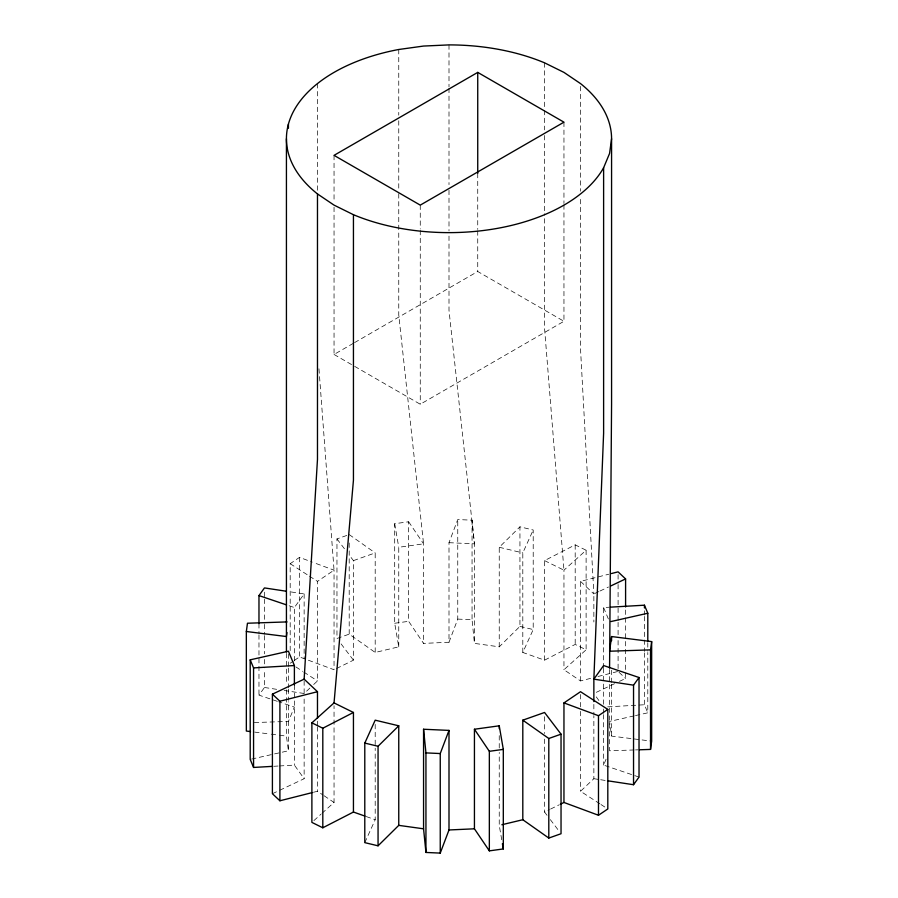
<?xml version="1.0" encoding="UTF-8"?>
<svg xmlns="http://www.w3.org/2000/svg" width="898" height="898" viewBox="0 0 898 898"><rect width="100%" height="100%" fill="white"/><g stroke="black" fill="none" stroke-linecap="round" stroke-linejoin="round"><path stroke-width="0.67" stroke-dasharray="4.49 3.37" d="M346.751 535.455L336.963 538.912L336.963 638.478L349.199 634.145L375.196 652.464L398.757 646.829L394.693 623.257L394.693 523.702L408.657 521.772L408.657 621.326L423.564 643.395L449 642.238L449 542.684L457.756 519.538L472.056 520.189L474.436 543.84L474.436 643.395L499.243 646.829L519.942 626.389L519.942 526.823L533.21 530L533.21 629.554L522.804 652.464L544.558 660.165L575.191 644.416L586.113 649.793L563.955 669.728L580.523 680.931L592.601 677.867M449 642.238L457.756 619.092L457.756 519.538M639.028 777.062L603.613 765.107L606.094 759.136M364.79 842.638L375.196 819.728L375.196 748.214M522.804 652.464L522.804 552.91L533.21 530M294.387 660.816L294.387 607.542L304.141 593.926L289.089 591.647M277.336 701.338L258.972 695.142L264.461 687.486L264.461 669.257M499.243 646.829L499.243 547.275L519.942 526.823M309.855 688.104L304.141 693.492L283.622 690.382M313.671 684.512L317.477 680.931L317.477 581.376L334.045 570.174L318.835 367.147M599.853 803.8L580.523 791.273L593.859 778.712L593.859 715.616M544.558 660.165L544.558 560.61L575.191 544.85L586.113 550.238L563.955 570.174L563.955 669.728M313.907 820.592L320.956 814.25M321.955 813.341L334.045 802.464L334.045 705.716M290.189 650.623L290.189 563.686L299.517 557.377L312.302 562.114M290.189 663.24L293.298 661.141M294.331 660.434L299.517 656.943L334.045 669.728L334.045 570.174L313.582 562.597M334.045 207.236L334.045 354.463L353.363 343.317M354.575 342.609L477.736 271.499L563.955 321.282L563.955 204.901M354.688 366.384L420.264 404.246L563.955 321.282M336.469 668.539L353.442 660.165L353.442 560.61L349.322 555.189M547.028 815.283L544.558 812.039L549.408 809.648M550.62 809.042L559.106 804.855M598.741 591.625L593.859 593.926L593.859 621.977M599.954 591.041L608.507 587M272.408 793.72L278.515 790.835M279.727 790.251L304.141 778.712L304.141 697.387M596.294 692.336L614.602 683.67M619.485 681.369L625.592 678.484L625.592 608.373M353.442 560.61L375.196 552.91L375.196 652.464M580.523 680.931L580.523 581.376L608.698 574.237M597.967 676.508L618.093 671.412L618.093 639.163M313.447 792.283L317.477 791.273L322.999 794.999M251.575 759.079L288.426 750.784L288.426 701.708M634.145 715.886L609.574 721.42L611.572 736.102L651.656 741.153M635.503 715.571L647.795 712.81L647.795 652.509M398.757 646.829L398.757 547.275L423.564 543.84L398.757 314.974L398.757 192.015M394.693 623.257L408.657 621.326M603.613 667.831L603.613 607.542L609.057 607.228M607.699 706.861L644.438 704.75L647.795 712.81M273.969 766.275L278.054 766.039M279.413 765.96L294.387 765.107L304.141 778.712M254.302 722.553L288.426 721.42L294.387 707.096L278.638 701.776M634.145 749.965L609.574 750.784L609.574 669.459M635.515 749.92L638.242 749.819M449 542.684L474.436 543.84L449 310.382L449 232.133M457.756 619.092L472.056 619.743L474.436 643.395M254.639 732.095L269.838 734.003M271.218 734.182L278.133 735.058M279.514 735.226L286.428 736.102L288.426 750.784M264.461 687.486L276.775 689.35M593.859 778.712L599.325 779.543M600.695 779.745L606.172 780.575M499.243 547.275L522.804 552.91M519.942 626.389L533.21 629.554M289.134 605.768L294.387 607.542M366.238 816.563L375.196 819.728M544.558 560.61L563.955 570.174L544.558 328.309L544.558 213.735M334.045 354.463L353.475 365.688M290.189 563.686L308.384 575.472M309.518 576.213L317.477 581.376M600.986 804.541L607.811 808.952M295.88 666.922L302.693 671.345M303.838 672.086L317.477 680.931M324.099 795.751L334.045 802.464M349.199 534.591L375.196 552.91M580.523 581.376L593.859 593.926L580.523 349.075L580.523 196.774M619.036 672.299L625.592 678.484M550.328 819.627L559.387 831.559M336.963 538.912L346.022 550.844M341.083 643.9L353.442 660.165M596.294 696.893L600.358 702.562M408.657 521.772L423.564 543.84L423.564 643.395M603.613 607.542L608.575 619.474M501.724 839.765L499.243 825.363L499.243 752.457M394.693 523.702L398.757 547.275M647.795 642.699L647.795 651.106M644.438 610.797L644.438 615.007M644.438 616.41L644.438 651.465M644.438 652.868L644.438 704.75M618.093 574.664L618.093 583.071M618.093 584.475L618.093 620.933M618.093 622.336L618.093 637.76M611.572 670.2L611.572 682.817M611.572 684.22L611.572 736.102M603.613 668.348L603.613 707.613M603.613 709.016L603.613 713.225M603.613 714.628L603.613 765.107M593.859 704.391L593.859 714.213M586.113 550.238L586.113 649.793M580.523 86.388L580.523 191.184M580.523 694.513L580.523 709.936M580.523 711.339L580.523 791.273M575.191 544.85L575.191 644.416M563.955 122.173L563.955 203.498M544.558 62.826L544.558 108.939M544.558 110.331L544.558 129.896M544.558 135.486L544.558 212.332M544.558 716.683L544.558 733.509M544.558 739.121L544.558 812.039M499.243 735.63L499.243 751.054M477.736 173.348L477.736 229.439M477.736 230.842L477.736 271.499M472.056 520.189L472.056 619.743M449 44.9L449 86.814M449 88.217L449 184.629M449 190.219L449 230.741M420.264 205.126L420.264 228.968M420.264 230.371L420.264 404.246M398.757 49.491L398.757 115.168M398.757 120.759L398.757 190.623M375.196 724.383L375.196 746.81M349.199 542.998L349.199 634.145M334.045 155.354L334.045 201.623M317.477 83.593L317.477 191.184M317.477 721.161L317.477 725.371M317.477 726.763L317.477 791.273M304.141 593.926L304.141 658.436M304.141 680.864L304.141 695.984M299.517 557.377L299.517 656.943M294.387 685.174L294.387 765.107M288.426 654.025L288.426 666.731M288.426 668.056L288.426 687.767M288.426 689.08L288.426 700.384M286.428 653.374L286.428 684.22M286.428 689.821L286.428 736.102M264.461 592.13L264.461 597.742M264.461 599.146L264.461 622.976M264.461 624.379L264.461 634.201M264.461 635.604L264.461 653.834M264.461 659.435L264.461 667.854M258.972 623.627L258.972 633.438M258.972 634.841L258.972 695.142"/><path stroke-width="1.35" d="M317.477 718.355L317.477 691.707L304.141 679.157L317.477 459.417L317.477 193.934A162.572 93.863 0 0 1 398.757 49.491L423.564 46.056L449 44.9A162.572 93.863 0 0 1 544.558 62.826L563.955 72.39L580.523 83.593A162.572 93.863 0 0 1 611.572 138.763L611.572 404.246L609.574 668.056M364.958 816.102L353.442 812.039L322.809 827.788L311.887 822.4L311.887 722.845L334.045 702.91L353.442 480.183L353.442 214.701L334.045 205.126L317.477 193.934M250.497 731.567L246.344 731.051L246.344 631.496L247.466 623.234L287.057 621.91M286.967 632.54L286.428 636.547L246.344 631.496M611.572 138.763L609.574 153.446L603.613 167.769L603.613 433.251L593.859 679.157L593.859 701.585M611.572 636.547L609.574 651.23L650.534 649.86L651.656 641.599L611.572 636.547L611.572 640.745M639.612 749.774L650.534 749.415L651.656 741.153L651.656 641.599M440.245 853.1L440.245 753.545L449 730.4L423.564 729.243L423.564 828.809L425.944 852.449L440.245 853.1L449 829.965L449 730.4M364.79 743.084L375.196 720.174L398.757 725.809L398.757 825.363L378.058 845.815L364.79 842.638L364.79 743.084L378.058 746.26L398.757 725.809M258.972 623.627L258.972 595.587L264.461 587.921L286.361 591.243M633.539 685.163L639.028 677.507L603.613 665.541L593.859 679.157L633.539 685.163L633.539 784.717L607.542 780.777M633.539 784.717L639.028 777.062L639.028 677.507M563.955 802.464L563.955 702.91L580.523 691.707L607.811 709.398L607.811 808.952L598.483 815.261L563.955 802.464L560.318 804.26M563.955 702.91L598.483 715.706L607.811 709.398M477.736 72.39L334.045 155.354L420.264 205.126L563.955 122.173L477.736 72.39L477.736 173.348M311.887 722.845L322.809 728.233L353.442 712.473L353.442 812.039M312.111 792.631L279.907 800.78L272.408 793.72L272.408 694.165L304.141 679.157M610.943 585.855L625.592 578.918L618.093 571.858L611.381 573.553M522.804 819.728L522.804 720.174L544.558 712.473L561.037 734.171L561.037 833.726L548.801 838.059L522.804 819.728L501.859 824.734M522.804 720.174L548.801 738.493L561.037 734.171M272.408 694.165L279.907 701.226L317.477 691.707M272.61 766.353L253.562 767.453L250.205 759.394L250.205 659.839L288.426 651.23L294.387 665.541L294.387 685.174M610.932 621.551L647.795 613.244L644.438 605.196L610.415 607.149M474.436 729.243L499.243 725.809L503.307 749.381L503.307 848.936L489.343 850.866L474.436 828.809L474.436 729.243L489.343 751.312L489.343 850.866M489.343 751.312L503.307 749.381M250.205 659.839L253.562 667.899L294.387 665.541M449 829.965L474.436 828.809M423.564 729.243L425.944 752.894L440.245 753.545M398.757 825.363L423.564 828.809M258.972 595.587L286.518 604.882M334.045 702.91L353.442 712.473M502.397 843.693L503.307 848.936M650.534 649.86L650.534 749.415M647.795 613.244L647.795 641.295M644.438 605.196L644.438 607.991M625.592 578.918L625.592 606.969M598.483 715.706L598.483 815.261M548.801 738.493L548.801 838.059M499.243 725.809L499.243 728.615M425.944 752.894L425.944 852.449M378.058 746.26L378.058 845.815M322.809 728.233L322.809 827.788M288.426 124.081L288.426 128.279M286.428 138.763L286.428 651.97M279.907 701.226L279.907 800.78M253.562 667.899L253.562 767.453M603.613 167.769A162.572 93.863 0 0 1 353.442 214.701"/></g></svg>
